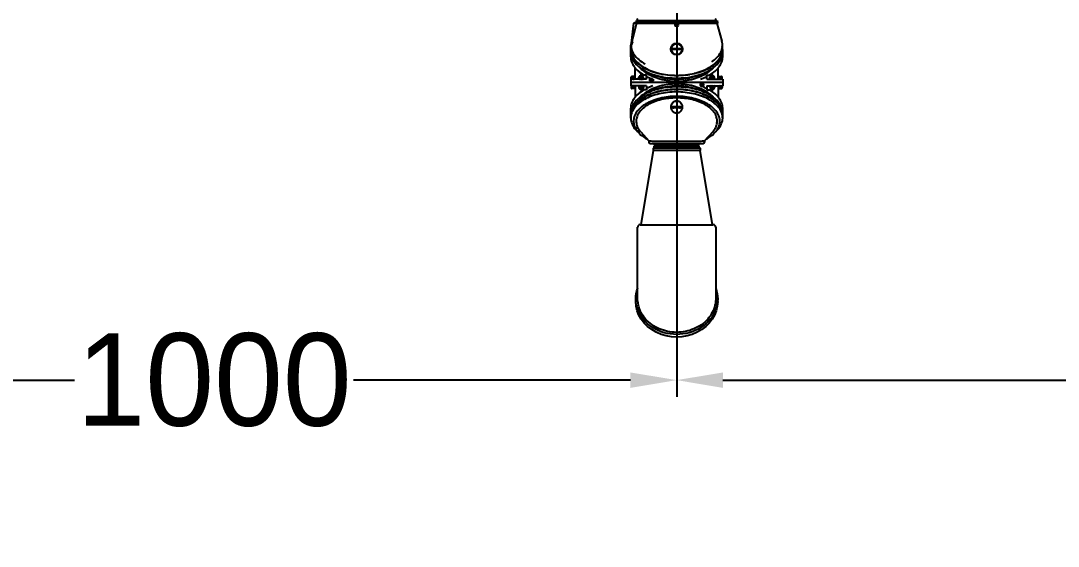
# Model space of a CAD drawing. Header units: metres. Extents: x 31500 to 1073645, y -1029792 to 61053.
# Drawn here: x 132150 to 133271, y -544647 to -544079 of the extents above; entities that cross this region are included whole.
import ezdxf

# ---------------------------------------------------------------- set-up
doc = ezdxf.new("R2010")
doc.units = ezdxf.units.M
doc.header["$PDMODE"] = 65
doc.layers.add('Chlazení - kondenz', color=4, linetype='Continuous', lineweight=25)
doc.layers.add('TG-KOTY', color=2, linetype='Continuous', lineweight=18)
doc.layers.add('T - ROBOT', color=6, linetype='Continuous')
doc.dimstyles.new('100', dxfattribs={"dimscale": 100, "dimtxt": 1, "dimasz": 0.5, "dimexe": 0.18, "dimexo": 0.0625, "dimgap": 0.09, "dimtad": 0, "dimtih": 1, "dimtoh": 1, "dimdec": 0, "dimzin": 0, "dimdsep": 46, "dimtxsty": 'Standard', "dimcen": 0.09, "dimadec": 0, "dimazin": 0, "dimtfac": 1, "dimtdec": 4, "dimtofl": 0, "dimtmove": 0, "dimatfit": 3, "dimfxl": 1, "dimtolj": 1, "dimtzin": 0, "dimarcsym": 0})

# ---------------------------------------------------------------- blocks, each defined once
blk = doc.blocks.new('4A$4145464748494A4B4C4D4E4F505152535455565758595A5B5C5D5E5F606162636465666768696A6B6C6D6E6F707172737475767778797A7B7C7D7E7F808182838485868788898A8B8C8D8E8F909192939495969798999A9B9C9D9E9FA0A1A2A3A4A5A6A7A8A9AAABACADAEAFB0B1B2B3B4B6B7B8B9BABBBCBDBEBFC0C1C2C3C4C5C6C7C8C9CACBCCCDCECFD0D1D2D3D4D5D6D7D8D9DADBDCDDDEDFE0E1E2E3E4E5E6E7E8E9EAEBECEDEEEFF0F1F2F3F4F5F6F7F8F9FAFBFCFDFEFF10010110210310410510610710810910A10B10C10D10E10F11011111211311411511611711811911A11B11C11D11E11F12012112212312412512612712812912A12B12C12D12E12F13013113213313413513613713813913A13B13C13D13E13F14014114214314414514614714814914A14B14C14D14E14F15015115215315415515615715815915A15B15C15D15E15F16016116216316416516616716816916A16B16C16D16E16F17017117217317417517617717817917A17B17C17D17E17F18018118218318418518618718818918A18B18C18D18E18F19019119219319419519619719819919A19B19C19D19E19F1A01A11A21A31A41A51A61A71A81A91AA1AB1AC1AD1AE1AF1B01B11B21B31B41B51B61B71B81B91BA1BB1BC1BD1BE1BF1C01C11C21C31C41C51C61C71C81C91CA1CB1CC1CD1CE1CF1D01D11D21D31D41D51D61D71D81D91DA1DB1DC1DD1DE1DF1E01E11E21E31E41E51E61E71E81E91EA1EB1EC1ED1EE1EF1F01F11F21F31F41F51F61F71F81F91FA1FB1FC1FD1FE1FF20020120220320420520620720820920A20B20C20D20E20F21021121221321421521621721821921A21B21C21D21E21F22022122222322422522622722822922A22B22C22D22E22F23023123223323423523623723823923A23B23C23D23E23F24024124224324424524624724824924A24B24C24D24E24F25025125225325425525625725825925A25B25C25D25E25F26026126226326426526626726826926A26B26C26D26E26F27027127227327427527627727827927A27B27C27D27E27F28028128228328428528628728828928A28B28C28D28E28F29029129229329429529629729829929A29B29C29D29E29F2A02A12A22A32A42A52A62A72A82A92AA2AB2AC2AD2AE2AF2B02B12B22B32B42B52B62B72B82B92BA2BB2BC2BD2BE2BF2C02C12C22C32C42C52C62C72C82C92CA2CB2CC2CD2CE2CF2D02D12D22D32D42D52D62D72D82D92DA2DB2DC2DD2DE2DF2E02E12E22E32E42E52E62E72E82E92EA2EB2EC2ED2EE2EF2F02F12F22F32F42F52F62F72F82F92FA2FB2FC2FD2FE2FF30030130230330430530630730830930A30B30C30D30E30F31031131231331431531631731831931A31B31C31D31E31F32032132232332432532632732832932A32B32C32D32E32F33033133233333433533633733833933A33B33C33D33E33F34034134234334434534634734834934A34B34C34D34E34F35035135235335435535635735835935A35B35C35D35E35F36036136236336436536636736836936A36B36C36D36E36F37037137237337437537637737837937A37B37C37D37E37F38038138238338438538638738838938A38B38C38D38E38F39039139239339439539639739839939A39B39C39D39E39F3A03A13A23A33A43A53A63A73A83A93AA3AB3AC3AD3AE3AF3B03B13B23B33B43B53B63B73B83B93BA3BB3BC3BD3BE3BF3C03C13C23C33C43C53C63C73C83C93CA3CB3CC3CD3CE3CF3D03D13D23D33D43D53D63D73D83D93DA3DB3DC3DD3DE3DF3E03E13E23E33E43E53E63E73E83E93EA3EB3EC3ED3EE3EF3F03F13F23F33F43F53F63F73F83F93FA3FB3FC3FD3FE3FF40040140240340440540640740840940A40B40C40D40E40F41041141241341441541641741841941A41B41C41D41E41F42042142242342442542642742842942A42B42C42D42E42F43043143243343443543643743843943A43B43C43D43E43F44044144244344444544644744844944A44B44C44D44E44F45045145245345445545645745845945A45B45C45D45E45F46046146246346446546646746846946A46B46C46D46E46F47047147247347447547647747847947A47B47C47D47E47F48048148248348448548648748848948A48B48C48D48E48F49049149249349449549649749849949A49B49C49D49E49F4A04A14A24A34A44A54A64A74A84A94AA4AB4AC4AD4AE4AF4B04B14B24B34B44B54B64B74B84B94BA4BB4BC4BD4BE4BF4C04C14C24C34C44C54C64C74C84C94CA4CB4CC4CD4CE4CF4D04D14D24D34D44D54D64D74D84D94DA4DB4DC4DD4DE4DF4E04E14E24E34E44E54E64E74E84E94EA4EB4EC4ED4EE4EF4F04F14F24F34F44F54F64F74F84F94FA4FB4FC4FD4FE4FF50050150250350450550650750850950A50B50C50D50E50F51051151251351451551651751851951A51B51C51D51E51F52052152252352452552652752852952A52B52C52D52E52F53053153253353453553653753853953A53B53C53D53E53F54054154254354454554654754854954A54B54C54D54E54F55055155255355455555655755855955A55B55C55D55E55F56056156256356456556656756856956A56B56C56D56E56F57057157257357457557657757857957A57B57C57D57E57F58058158258358458558658758858958A58B58C58D58E58F59059159259359459559659759859959A59B59C59D59E59F5A05A15A25A35A45A55A65A75A85A95AA5AB5AC5AD5AE5AF5B05B15B25B35B45B55B65B75B85B95BA5BB5BC5BD5BE5BF5C05C15C25C35C45C55C65C75C85C95CA5CB5CC5CD5CE5CF5D05D15D25D35D45D55D65D75D85D95DA5DB5DC5DD5DE5DF5E05E15E25E35E45E55E65E75E85E95EA5EB5EC5ED5EE5EF5F05F15F25F35F45F55F65F75F85F95FA5FB5FC5FD5FE5FF60060160260360460560660760860960A60B60C60D60E60F61061161261361461561661761861961A61B61C61D61E61F62062162262362462562662762862962A62B62C62D62E62F63063163263363463563663763863963A63B63C63D63E63F64064164264364464564664764864964A64B64C64D64E64F65065165265365465565665765865965A65B65C65D65E65F66066166266366466566666766866966A66B66C66D66E66F67067167267367467567667767867967A67B67C67D67E67F68068168268368468568668768868968A68B68C68D68E68F69069169269369469569669869969A69B69C69D69E69F6A06A16A26A36A46A56A66A76A86A96AA6AB6AC6AD6AE6AF6B06B16B26B36B46B56B66B76B86B96BA6BB6BC6BD6BE6BF6C06C16C26C36C46C56C66C76C86C96CA6CB6CC6CD6CE6CF6D06D16D26D36D46D56D66D76D86D96DA6DB6DC6DD6DE6DF6E06E16E26E36E46E56E66E76E86E96EA6EB6EC6ED6EE6EF6F06F16F26F36F46F56F66F76F86F96FA6FB6FC6FD6FE6FF70070170270370470570670770870970A70B70C70D70E70F71071171271371471571671771871971A71B71C71D71E71F72072172272372472572672772872972A72B72C72D72E72F73073173273373473573673773873973A73B73C73D73E73F74074174274374474574674774874974A74B74C74D74E74F75075175275375475575675775875975A75B75C75D75E75F76076176276376476576676776876976A76B76C76D76E76F77077177277377477577677777877977A77B77C77D77E77F78078178278378478578678778878978A78B78C78D78E78F79079179279379479579679779879979A79B79C79D79E79F7A07A17A27A37A47A57A67A77A87A97AA7AB7AC7AD7AE7AF7B07B17B27B37B47B57B67B77B87B97BA7BB7BC7BD7BE7BF7C07C17C27C37C47C57C67C77C87C97CA7CB7CC7CD7CE7CF7D07D17D27D37D47D57D67D77D87D97DA7DB7DC7DD7DE7DF7E07E17E27E37E47E57E67E77E87E97EA7EB7EC7ED7EE7EF7F07F17F27F37F47F57F67F77F87F97FA7FB7FC7FD7FE7FF80080180280380480580680780880980A80B80C80D80E80F81081181281381481581681781881981A81B81C81D81E81F82082182282382482582682782882982A82B82C82D82E82F83083183283383483583683783883983A83B83C83D83E83F84084184284384484584684784884984A84B84C84D84E84F85085185285385485585685785885985A85B85C85D85E85F86086186286386486586686786886986A86B86C86D86E86F87087187287387487587687787887987A87B87C87D87E87F88088188288388488588688788888988A88B88C88D88E88F89089189289389489589689789889989A89B89C89D89E89F8A08A18A28A38A48A58A68A78A88A98AA8AB8AC8AD8AE8AF8B08B18B28B38B48B58B68B78B88B98BA8BB8BC8BD8BE8BF8C08C18C28C38C48C58C68C78C88C98CA8CB8CC8CD8CE8CF8D08D18D28D38D48D58D68D78D88D98DA8DB8DC8DD8DE8DF8E08E18E28E38E48E58E68E78E88E98EA8EB8EC8ED8EE8EF8F08F18F28F38F48F58F68F78F88F98FA8FB8FC8FD8FE8FF90090190290390490590690790890990A90B90C90D90E90F91091191291391491591691791891991A91B91C91D91E91F92092192292392492592692792892992A92B92C92D92E92F93093193293393493593693793893993A93B93C93D93E93F94094194294394494594694794894994A94B94C94D94E94F95095195295395495595695795895995A95B95C95D95E95F96096196296396496596696796896996A96B96C96D96E96F97097197297397497597697797897997A97B97C97D97E97F98098198298398498598698798898998A98B98C98D98E98F99099199299399499599699799899999A99B99C99D99E99F9A09A19A29A39A49A59A69A79A89A99AA9AB9AC9AD9AE9AF9B09B19B29B39B49B59B69B79B89B99BA9BB9BC9BD9BE9BF9C09C19C29C39C49C59C69C79C89C99CA9CB9CC9CD9CE9CF9D09D19D29D39D49D59D69D79D89D99DA9DB9DC9DD9DE9DF9E09E19E29E39E49E59E69E79E89E99EA9EB9EC9ED9EE9EF9F09F19F29F39F49F59F69F79F89F99FA9FB9FC9FD9FE9FFA00A01A02A03A04A05A06A07A08A09A0AA0BA0CA0DA0EA0FA10A11A12A13A14A15A16A17A18A19A1AA1BA1CA1DA1EA1FA20A21A22A23A24A25A26A27A28A29A2AA2BA2CA2DA2EA2FA30A31A32A33A34A35A36A37A38A39A3AA3BA3CA3DA3EA3FA40A41A42A43A44A45A46A47A48A49A4AA4BA4CA4DA4EA4FA50A51A52A53A54A55A56A57A58A59A5AA5BA5CA5DA5EA5FA60A61A62A63A64A65A66A67A68A69A6AA6BA6CA6DA6EA6FA70A71A72A73A74A75A76A77A78A79A7AA7BA7CA7DA7EA80A81A82A83A84A85A86A87A88A89')
at = {"layer": 'T - ROBOT', "color": 255}
for p, q in [((-44.3, 2800.7), (-44.3, 2797.8)), ((-42.2, 2720.3), (-42.2, 2797.8)), ((42.2, 2797.8), (42.2, 2720.3)), ((44.3, 2800.7), (44.3, 2797.8)), ((39.5, 2717.7), (-39.5, 2717.7)), ((-38.7, 2717.7), (-25.4, 2637.6)), ((38.7, 2717.7), (-38.7, 2717.7)), ((25.4, 2637.6), (38.7, 2717.7)), ((38.7, 2717.7), (38.7, 2717.7)), ((-25.4, 2637.6), (25.4, 2637.6))]:
    blk.add_line(p, q, dxfattribs=at)
at = {"layer": 'T - ROBOT', "color": 255, "linetype": 'Continuous'}
for p, q in [((-25.4, 2637.6), (25.4, 2637.6)), ((-25.4, 2637.6), (25.4, 2637.6)), ((-25.4, 2635.1), (-25.4, 2637.6)), ((-25.4, 2635.1), (-25.4, 2637.6)), ((-25.4, 2635.1), (25.4, 2635.1)), ((-25.4, 2635.1), (25.4, 2635.1)), ((-24.3, 2634.1), (-25.4, 2635.1)), ((24.3, 2634.1), (25.4, 2635.1)), ((25.4, 2635.1), (25.4, 2637.6)), ((25.4, 2635.1), (25.4, 2637.6)), ((-38.9, 2617.4), (-30.2, 2627.2)), ((-30.2, 2627.2), (-30.2, 2628.7)), ((-28.6, 2630.3), (28.6, 2630.3)), ((-22.2, 2632), (-24.7, 2630.3)), ((-0.6, 2634.1), (-24.3, 2634.1)), ((-24.3, 2634.1), (-24.3, 2632.6)), ((-21.1, 2634.1), (-24.3, 2634.1)), ((-24.3, 2632.6), (-0.8, 2632.6)), ((-24.3, 2632.6), (-22.2, 2632)), ((-22.2, 2632), (-0.8, 2632)), ((-1.1, 2631.4), (-1.1, 2630.3)), ((0, 2631.4), (-1.1, 2631.4)), ((0, 2630.3), (-1.1, 2630.3)), ((-0.3, 2634.6), (-0.8, 2633.7)), ((-0.8, 2633.7), (0.8, 2633.7)), ((-0.8, 2633.7), (-0.8, 2631.7)), ((-0.8, 2631.7), (0, 2631.7)), ((0, 2634.6), (-0.3, 2634.6)), ((0, 2634.6), (0.3, 2634.6)), ((0.8, 2631.7), (0, 2631.7)), ((0, 2631.4), (1.1, 2631.4)), ((0, 2630.3), (1.1, 2630.3)), ((0.3, 2634.6), (0.8, 2633.7)), ((24.3, 2634.1), (0.6, 2634.1)), ((0.8, 2633.7), (0.8, 2631.7)), ((0.8, 2632.6), (24.3, 2632.6)), ((0.8, 2632), (22.2, 2632)), ((1.1, 2631.4), (1.1, 2630.3)), ((21.1, 2634.1), (24.3, 2634.1)), ((24.3, 2632.6), (22.2, 2632)), ((22.2, 2632), (24.7, 2630.3)), ((24.3, 2634.1), (24.3, 2632.6)), ((30.2, 2627.2), (30.2, 2628.7)), ((38.9, 2617.4), (30.2, 2627.2)), ((39.5, 2616.7), (42.6, 2616.7)), ((41.7, 2613.5), (44.7, 2613.5)), ((-49.7, 2602.8), (-49.7, 2591.8)), ((49.7, 2602.8), (49.7, 2591.8)), ((-6.4, 2590.6), (6.4, 2590.6)), ((-4.6, 2590), (-4.6, 2591.3)), ((-4.6, 2591.3), (4.6, 2591.3)), ((4.6, 2590), (4.6, 2591.3)), ((-44.7, 2567.9), (-44.7, 2579.7)), ((44.7, 2567.9), (44.7, 2579.7)), ((-49.2, 2568.1), (-49.2, 2569.7)), ((-48.9, 2570), (-46.7, 2570)), ((-48.8, 2570), (-48.8, 2570.3)), ((-44.9, 2570.5), (-48.5, 2570.5)), ((-48, 2568.1), (-48, 2569.8)), ((-46.7, 2567.9), (-46.7, 2571.5)), ((-44.7, 2570), (-46.7, 2570)), ((-45.5, 2568.1), (-45.5, 2569.8)), ((-40.9, 2568.1), (-40.9, 2569.7)), ((-40.6, 2570), (-38.4, 2570)), ((-40.5, 2570), (-40.5, 2570.3)), ((-36.7, 2570.5), (-40.2, 2570.5)), ((-39.7, 2568.1), (-39.7, 2569.8)), ((-39.6, 2570.5), (-39.6, 2572.1)), ((-32.6, 2572.1), (-39.6, 2572.1)), ((-38.4, 2567.9), (-38.4, 2571.5)), ((-36.2, 2570), (-38.4, 2570)), ((-37.2, 2568.1), (-37.2, 2569.8)), ((-36.4, 2570), (-36.4, 2570.3)), ((-36, 2568.1), (-36, 2569.7)), ((-32.6, 2567.9), (-32.6, 2572.1)), ((-27.2, 2564.6), (-27.2, 2569)), ((32.6, 2572.1), (39.6, 2572.1)), ((32.6, 2567.9), (32.6, 2572.1)), ((36, 2568.1), (36, 2569.7)), ((36.2, 2570), (38.4, 2570)), ((36.4, 2570), (36.4, 2570.3)), ((36.7, 2570.5), (40.2, 2570.5)), ((37.2, 2568.1), (37.2, 2569.8)), ((38.4, 2567.9), (38.4, 2571.5)), ((40.6, 2570), (38.4, 2570)), ((39.6, 2570.5), (39.6, 2572.1)), ((39.7, 2568.1), (39.7, 2569.8)), ((40.5, 2570), (40.5, 2570.3)), ((40.9, 2568.1), (40.9, 2569.7)), ((44.7, 2570), (46.7, 2570)), ((44.9, 2570.5), (48.5, 2570.5)), ((45.5, 2568.1), (45.5, 2569.8)), ((46.7, 2567.9), (46.7, 2571.5)), ((48.9, 2570), (46.7, 2570)), ((48, 2568.1), (48, 2569.8)), ((48.8, 2570), (48.8, 2570.3)), ((49.2, 2568.1), (49.2, 2569.7)), ((-49.7, 2560.4), (-49.7, 2567.9)), ((-32.6, 2567.9), (-49.7, 2567.9)), ((-49.7, 2564.1), (49.7, 2564.1)), ((-32.6, 2560.4), (-49.7, 2560.4)), ((-49.2, 2560.1), (-49.2, 2558.5)), ((-44.5, 2567.9), (-48.9, 2567.9)), ((-44.5, 2560.4), (-48.9, 2560.4)), ((-48.9, 2558.3), (-46.7, 2558.3)), ((-48.8, 2558.3), (-48.8, 2558)), ((-44.9, 2557.7), (-48.5, 2557.7)), ((-48, 2560.2), (-48, 2558.5)), ((-46.7, 2560.4), (-46.7, 2556.8)), ((-44.7, 2558.3), (-46.7, 2558.3)), ((-45.5, 2560.2), (-45.5, 2558.5)), ((-44.7, 2560.4), (-44.7, 2548.6)), ((-40.9, 2560.1), (-40.9, 2558.5)), ((-36.2, 2567.9), (-40.6, 2567.9)), ((-36.2, 2560.4), (-40.6, 2560.4)), ((-40.6, 2558.3), (-38.4, 2558.3)), ((-40.5, 2558.3), (-40.5, 2558)), ((-36.7, 2557.7), (-40.2, 2557.7)), ((-39.7, 2560.2), (-39.7, 2558.5)), ((-39.6, 2557.7), (-39.6, 2556.1)), ((-38.4, 2560.4), (-38.4, 2556.8)), ((-36.2, 2558.3), (-38.4, 2558.3)), ((-37.2, 2560.2), (-37.2, 2558.5)), ((-36.4, 2558.3), (-36.4, 2558)), ((-36, 2560.1), (-36, 2558.5)), ((-32.6, 2560.4), (-32.6, 2556.1)), ((-30, 2566.8), (-24.5, 2566.8)), ((24.5, 2561.5), (30, 2561.5)), ((27.2, 2559.3), (27.2, 2563.7)), ((32.6, 2567.9), (49.7, 2567.9)), ((32.6, 2560.4), (49.7, 2560.4)), ((32.6, 2560.4), (32.6, 2556.1)), ((36, 2560.1), (36, 2558.5)), ((36.2, 2567.9), (40.6, 2567.9)), ((36.2, 2560.4), (40.6, 2560.4)), ((36.2, 2558.3), (38.4, 2558.3)), ((36.4, 2558.3), (36.4, 2558)), ((36.7, 2557.7), (40.2, 2557.7)), ((37.2, 2560.2), (37.2, 2558.5)), ((38.4, 2560.4), (38.4, 2556.8)), ((40.6, 2558.3), (38.4, 2558.3)), ((39.6, 2557.7), (39.6, 2556.1)), ((39.7, 2560.2), (39.7, 2558.5)), ((40.5, 2558.3), (40.5, 2558)), ((40.9, 2560.1), (40.9, 2558.5)), ((44.5, 2567.9), (48.9, 2567.9)), ((44.5, 2560.4), (48.9, 2560.4)), ((44.7, 2560.4), (44.7, 2548.6)), ((44.7, 2558.3), (46.7, 2558.3)), ((44.9, 2557.7), (48.5, 2557.7)), ((45.5, 2560.2), (45.5, 2558.5)), ((46.7, 2560.4), (46.7, 2556.8)), ((48.9, 2558.3), (46.7, 2558.3)), ((48, 2560.2), (48, 2558.5)), ((48.8, 2558.3), (48.8, 2558)), ((49.2, 2560.1), (49.2, 2558.5)), ((49.7, 2560.4), (49.7, 2567.9)), ((-32.6, 2556.1), (-39.6, 2556.1)), ((32.6, 2556.1), (39.6, 2556.1)), ((-49.7, 2536.4), (-49.7, 2528.5)), ((49.7, 2536.4), (49.7, 2528.5)), ((-49.4, 2528), (-49.4, 2523.7)), ((-4.8, 2527.5), (-4.8, 2528.6)), ((-4.8, 2528.6), (4.8, 2528.6)), ((4.8, 2527.5), (-4.8, 2527.5)), ((4.8, 2528.6), (4.8, 2527.5)), ((47.6, 2520.1), (49.3, 2523.7)), ((49.4, 2528), (49.4, 2523.7)), ((-43.5, 2500.1), (-48.8, 2519.3)), ((43.3, 2500.1), (47.9, 2516.9)), ((46.8, 2500.1), (49.3, 2521.8)), ((47.6, 2520), (49.1, 2520)), ((47.6, 2519.8), (47.9, 2517.2)), ((47.9, 2517.1), (48.8, 2517.1)), ((44.3, 2500.1), (-44.3, 2500.1)), ((-44.3, 2500.1), (-44.3, 2498.2)), ((44.3, 2498.2), (-44.3, 2498.2)), ((-44.3, 2498.2), (-41.9, 2497.5)), ((-43.5, 2500.1), (46.8, 2500.1)), ((-41.9, 2497.5), (-42.6, 2495)), ((-41.9, 2497.5), (41.9, 2497.5)), ((41.9, 2497.5), (44.3, 2498.2)), ((41.9, 2497.5), (42.6, 2495)), ((44.3, 2500.1), (44.3, 2498.2))]:
    blk.add_line(p, q, dxfattribs=at)
for centre, radius in [((-27.2, 2566.8), 1.6), ((-27.2, 2566.8), 1.07), ((27.2, 2561.5), 1.6), ((27.2, 2561.5), 1.07), ((0, 2528), 6.41), ((0, 2528), 5.87), ((0, 2502.2), 1.6)]:
    blk.add_circle(centre, radius, dxfattribs=at)
at = {"layer": 'T - ROBOT', "color": 255}
for centre, start, end in [((-39.5, 2720.3), 180, 270), ((39.5, 2720.3), 270, 0)]:
    blk.add_arc(centre, 2.67, start, end, dxfattribs=at)
at = {"layer": 'T - ROBOT', "color": 255, "linetype": 'Continuous'}
for centre, radius, start, end in [((-13.1, 2590.2), 39.8, 117.6868, 128.2403), ((-28.6, 2628.7), 1.6, 90, 180), ((-29.8, 2626.9), 0.426, 53.5446, 140.1435), ((-26.6, 2571.6), 55.7, 91.3485, 93.1148), ((-20.8, 2370.2), 257.2, 90.9564, 91.5775), ((-14, 1988.1), 639.4, 90.6571, 90.9934), ((-7.7, 1461.8), 1165.7, 90.4435, 90.6682), ((-3.2, 889.9), 1737.6, 90.276, 90.448), ((-0.7, 403.7), 2223.9, 90.1325, 90.2784), ((0, 124.3), 2503.2, 89.9993, 90.1341), ((-1.2, 2631.8), 0.36, 273.4524, 349.3843), ((0, 124.3), 2503.2, 89.8659, 90.0007), ((1.2, 2631.8), 0.36, 190.6157, 266.5476), ((0.7, 403.7), 2223.9, 89.7216, 89.8675), ((3.2, 889.9), 1737.6, 89.552, 89.724), ((7.7, 1461.8), 1165.7, 89.3318, 89.5565), ((14, 1988.1), 639.4, 89.0066, 89.3429), ((20.8, 2370.2), 257.2, 88.4225, 89.0436), ((26.6, 2571.6), 55.7, 86.8852, 88.6515), ((28.6, 2628.7), 1.6, 0, 90), ((29.8, 2626.9), 0.426, 39.8565, 126.4554), ((13.1, 2590.2), 39.8, 51.7597, 62.3132), ((-24.8, 2597.7), 26.1, 132.8267, 146.8402), ((-26.5, 2604.2), 20.4, 141.3221, 157.8073), ((-27.8, 2605.6), 16, 152.9796, 171.1371), ((-20.2, 2599.2), 28.4, 128.1373, 141.3544), ((-23.5, 2603.4), 20.9, 137.6446, 152.8757), ((20.2, 2599.2), 28.4, 38.6456, 51.8627), ((23.5, 2603.4), 20.9, 27.1243, 42.3554), ((27.8, 2605.6), 16, 8.8629, 27.0204), ((24.4, 2597.4), 26.7, 34.1062, 47.9269), ((26.5, 2604.2), 20.4, 22.1927, 38.6779), ((-33.5, 2602.4), 16.2, 164.3104, 183.5662), ((-30.6, 2601.5), 19.2, 146.8659, 164.0537), ((-30.4, 2605.8), 16.2, 157.9915, 177.203), ((-30.9, 2605.9), 15.7, 177.5778, 197.1692), ((-29.2, 2605.9), 14.5, 171.4578, 190.8018), ((-27.4, 2606.3), 16.4, 191.1042, 208.9772), ((27.4, 2606.3), 16.4, 331.0228, 348.8958), ((29.2, 2605.9), 14.5, 349.1982, 8.5422), ((30.4, 2605.8), 16.2, 2.797, 22.0085), ((30.9, 2605.9), 15.7, 342.8308, 2.4222), ((30.3, 2601.4), 19.5, 17.0853, 34.0916), ((32.9, 2602.5), 16.7, 338.4536, 357.2891), ((33.4, 2602.4), 16.3, 357.6473, 16.8426), ((-33.2, 2599.9), 16.5, 180.3426, 199.7167), ((-33.2, 2599.6), 16.5, 179.9609, 199.3848), ((-33.2, 2597), 16.5, 180.191, 199.585), ((-33.2, 2591.9), 16.5, 180.1856, 199.3974), ((-32.8, 2602.6), 16.9, 183.9209, 202.646), ((-29.5, 2601.2), 20.4, 199.9342, 216.7548), ((-29.6, 2601), 20.3, 199.6078, 216.5036), ((-29.5, 2598.4), 20.4, 199.8047, 216.6551), ((-28.7, 2604.3), 21.4, 202.8115, 218.8326), ((-27.8, 2607), 19, 197.4202, 214.7319), ((-22.1, 2609.6), 29.7, 218.7986, 231.6537), ((-22, 2611), 26, 214.7416, 228.7675), ((-22.9, 2608.9), 21.6, 209.0552, 223.9155), ((-14.9, 2618.9), 36.7, 228.6714, 239.8312), ((-16.6, 2614.9), 30.3, 223.8464, 235.7313), ((-0.3, 2590.6), 6.15, 168.5191, 179.9977), ((-0.3, 2590.6), 6.15, 180.0023, 191.4809), ((-0.3, 2590.5), 6.15, 178.2534, 189.9497), ((-0.2, 2590.6), 6.18, 157.0721, 168.5149), ((-0.2, 2590.6), 6.24, 145.6917, 157.069), ((-0.1, 2590.6), 6.31, 134.3972, 145.6901), ((-4.5, 2591.2), 0.0679, 61.8225, 145.0708), ((-0.1, 2590.5), 6.38, 123.1946, 134.3974), ((-4, 2587), 4.27, 92.69, 96.1879), ((-3.1, 2571.8), 19.6, 91.9049, 93.1403), ((-2.1, 2542.8), 48.6, 91.3089, 91.9783), ((0, 2590.5), 6.45, 112.0755, 123.1964), ((-1.2, 2502.8), 88.5, 90.8834, 91.3309), ((0, 2590.4), 6.51, 101.0197, 112.0787), ((-0.5, 2459.4), 131.9, 90.5498, 90.8924), ((-0.1, 2422.5), 168.8, 90.264, 90.5545), ((0, 2590.4), 6.54, 89.9979, 101.0236), ((0, 2401.3), 190, 89.9987, 90.2671), ((0, 2590.4), 6.54, 78.9764, 90.0021), ((0, 2401.3), 190, 89.7329, 90.0013), ((0.1, 2422.5), 168.8, 89.4455, 89.736), ((0, 2590.4), 6.51, 67.9213, 78.9803), ((0.5, 2459.4), 131.9, 89.1076, 89.4502), ((0, 2590.5), 6.45, 56.8036, 67.9245), ((1.2, 2502.8), 88.5, 88.6691, 89.1166), ((2.1, 2542.8), 48.6, 88.0217, 88.6911), ((0.1, 2590.5), 6.38, 45.6026, 56.8054), ((3.1, 2571.8), 19.6, 86.8597, 88.0951), ((4, 2587), 4.27, 83.8121, 87.31), ((0.1, 2590.6), 6.31, 34.3099, 45.6028), ((4.5, 2591.2), 0.0679, 34.9292, 118.1775), ((0.2, 2590.6), 6.24, 22.931, 34.3083), ((0.2, 2590.6), 6.18, 11.4851, 22.9279), ((0.3, 2590.6), 6.15, 0.0023, 11.4809), ((0.3, 2590.6), 6.15, 348.5191, 359.9977), ((0.3, 2590.5), 6.15, 350.0039, 1.7002), ((14.9, 2618.9), 36.7, 300.1688, 311.3286), ((16.6, 2614.9), 30.3, 304.2687, 316.1536), ((22.9, 2608.9), 21.6, 316.0845, 330.9448), ((22, 2611), 26, 311.2325, 325.2584), ((22.6, 2609.1), 29.1, 309.0453, 322.0825), ((27.8, 2607), 19, 325.2681, 342.5798), ((29, 2604.1), 21, 322.0567, 338.273), ((29.5, 2601.2), 20.4, 323.3596, 340.2044), ((29.5, 2601), 20.4, 323.3227, 340.1816), ((29.5, 2598.4), 20.4, 323.3449, 340.1953), ((33.2, 2599.8), 16.5, 340.4239, 359.8093), ((33.2, 2599.6), 16.5, 340.4016, 359.8086), ((33.2, 2597), 16.5, 340.415, 359.809), ((33.2, 2591.9), 16.5, 340.6026, 359.8144), ((-29.6, 2593.2), 20.3, 199.6133, 216.3453), ((-23.3, 2597.8), 28.1, 216.3352, 229.8153), ((-23.1, 2606), 28.4, 216.7403, 230.2506), ((-23.2, 2605.7), 28.2, 216.4918, 230.0686), ((-23.1, 2603.1), 28.3, 216.6417, 230.1784), ((-15.6, 2615), 40.1, 230.1496, 240.8816), ((-15.7, 2614.6), 39.9, 229.9676, 240.7475), ((-15.6, 2612.1), 40, 230.0774, 240.8284), ((-14.7, 2618.8), 41.6, 231.5558, 241.8302), ((-10.1, 2610), 42.1, 225.3622, 236.0955), ((-8.7, 2626.9), 54, 240.649, 249.4525), ((-8.6, 2627.3), 54.2, 240.7838, 249.5553), ((-8, 2631.1), 55.6, 241.7398, 250.2034), ((-10.2, 2624.2), 41.6, 235.6335, 245.2503), ((-8.3, 2630.2), 49.7, 239.7309, 248.8376), ((-4.9, 2635.4), 54, 245.1682, 253.2449), ((-3.4, 2642.6), 63, 248.7592, 256.5301), ((-1.6, 2646.2), 65.3, 253.1827, 260.2944), ((-0.8, 2653.2), 74, 256.471, 263.4529), ((-0.2, 2654), 73.2, 260.2459, 266.8321), ((0, 2659.3), 80.2, 263.4051, 270.0221), ((-0.2, 2590.6), 6.18, 191.4851, 202.9279), ((-0.2, 2590.5), 6.18, 189.9543, 201.6183), ((-0.2, 2590.5), 6.23, 201.6217, 213.2208), ((-0.2, 2590.7), 6.24, 202.931, 214.3083), ((-0.1, 2590.5), 6.3, 213.2226, 224.7354), ((-0.1, 2590.7), 6.31, 214.3099, 225.6028), ((-4.5, 2590), 0.0679, 61.8225, 145.0708), ((-0.1, 2590.6), 6.38, 224.7353, 236.1546), ((-4, 2585.8), 4.27, 92.69, 96.1879), ((-0.1, 2590.8), 6.38, 225.6026, 236.8054), ((0, 2656.9), 76.1, 266.7901, 273.2099), ((-3.1, 2570.5), 19.6, 91.9049, 93.1403), ((-2.1, 2541.5), 48.6, 91.3089, 91.9783), ((0, 2590.8), 6.45, 236.8036, 247.9245), ((0, 2590.6), 6.45, 236.1528, 247.4862), ((-1.2, 2501.6), 88.5, 90.8834, 91.3309), ((-0.5, 2458.2), 131.9, 90.5498, 90.8924), ((0, 2590.9), 6.51, 247.9213, 258.9803), ((0, 2590.7), 6.51, 247.483, 258.7512), ((-0.1, 2421.3), 168.8, 90.264, 90.5545), ((0, 2590.9), 6.54, 258.9764, 270.0021), ((0, 2590.7), 6.54, 258.747, 269.98), ((0, 2400.1), 190, 89.9987, 90.2671), ((0, 2400.1), 190, 89.7329, 90.0013), ((0, 2590.9), 6.54, 269.9979, 281.0236), ((0, 2590.7), 6.54, 269.9755, 281.2085), ((0, 2659.3), 80.2, 269.9779, 276.5949), ((0.1, 2421.3), 168.8, 89.4455, 89.736), ((0, 2590.9), 6.51, 281.0197, 292.0787), ((0, 2590.7), 6.51, 281.2043, 292.4723), ((0.5, 2458.2), 131.9, 89.1076, 89.4502), ((1.2, 2501.6), 88.5, 88.6691, 89.1166), ((0, 2590.8), 6.45, 292.0755, 303.1964), ((0, 2590.6), 6.45, 292.469, 303.8022), ((2.1, 2541.5), 48.6, 88.0217, 88.6911), ((0.1, 2590.8), 6.38, 303.1946, 314.3974), ((0.1, 2590.6), 6.38, 303.8003, 315.2192), ((3.1, 2570.5), 19.6, 86.8597, 88.0951), ((4, 2585.8), 4.27, 83.8121, 87.31), ((0.2, 2654), 73.2, 273.1679, 279.7541), ((4.5, 2590), 0.0679, 34.9292, 118.1775), ((0.1, 2590.7), 6.31, 314.3972, 325.6901), ((0.1, 2590.5), 6.3, 315.2192, 326.7316), ((0.2, 2590.7), 6.24, 325.6917, 337.069), ((0.2, 2590.5), 6.23, 326.7334, 338.3322), ((0.2, 2590.6), 6.18, 337.0721, 348.5149), ((0.2, 2590.5), 6.18, 338.3356, 349.9994), ((0.8, 2653.2), 74, 276.5471, 283.529), ((1.6, 2646.2), 65.3, 279.7056, 286.8173), ((3.4, 2642.6), 63, 283.4699, 291.2408), ((4.9, 2635.4), 54, 286.7551, 294.8318), ((8.3, 2630.2), 49.7, 291.1624, 300.2691), ((8.4, 2630.3), 54.7, 290.2701, 298.8243), ((10.2, 2624.2), 41.6, 294.7497, 304.3665), ((8.6, 2627.2), 54.1, 290.5044, 299.2877), ((8.6, 2627), 54.2, 290.4569, 299.2423), ((10.1, 2610), 42.1, 303.9072, 314.6408), ((15.2, 2618.2), 40.8, 298.7328, 309.1423), ((15.6, 2614.9), 40, 299.1898, 309.9396), ((15.6, 2614.7), 40.1, 299.144, 309.8969), ((15.6, 2612.1), 40, 299.1716, 309.9226), ((23.2, 2606), 28.3, 309.8387, 323.3728), ((23.1, 2605.8), 28.3, 309.7956, 323.3363), ((23.1, 2603.1), 28.3, 309.8216, 323.3583), ((23.3, 2597.8), 28.1, 310.1847, 323.6648), ((29.6, 2593.2), 20.3, 323.6547, 340.3867), ((-48.9, 2569.7), 0.267, 90, 180), ((-48.9, 2568.1), 0.267, 180, 270), ((-49.2, 2566.4), 3.62, 70.0825, 86.671), ((-49.2, 2571.5), 3.62, 273.329, 289.9175), ((-48.5, 2570.3), 0.267, 90, 180), ((-46.7, 2566.4), 3.62, 90, 109.9177), ((-46.7, 2571.5), 3.62, 250.0823, 270), ((-46.7, 2566.4), 3.62, 70.0823, 90), ((-46.7, 2571.5), 3.62, 270, 289.9177), ((-44.3, 2566.4), 3.62, 97.7888, 109.9175), ((-44.3, 2571.5), 3.62, 250.0825, 262.2112), ((-44.9, 2570.3), 0.267, 45.5569, 90), ((-15.9, 2606.6), 39.6, 229.7179, 240.4436), ((-40.6, 2569.7), 0.267, 90, 180), ((-40.6, 2568.1), 0.267, 180, 270), ((-40.9, 2566.4), 3.62, 70.0825, 86.671), ((-40.9, 2571.5), 3.62, 273.329, 289.9175), ((-40.2, 2570.3), 0.267, 90, 180), ((-38.4, 2566.4), 3.62, 90, 109.9177), ((-38.4, 2571.5), 3.62, 250.0823, 270), ((-38.4, 2566.4), 3.62, 70.0823, 90), ((-38.4, 2571.5), 3.62, 270, 289.9177), ((-36, 2566.4), 3.62, 93.329, 109.9175), ((-36, 2571.5), 3.62, 250.0825, 266.671), ((-36.7, 2570.3), 0.267, 0, 90), ((-36.2, 2569.7), 0.267, 0, 90), ((-36.2, 2568.1), 0.267, 270, 0), ((-8.6, 2624.4), 54.2, 240.7303, 249.5145), ((-5.5, 2616.8), 50.3, 236.057, 245.5888), ((-8.5, 2619.7), 54.6, 243.8036, 246.784), ((-6.5, 2624.3), 59.7, 246.7807, 249.5916), ((-3.6, 2640.3), 68.4, 249.377, 256.9008), ((-3.5, 2637.7), 68.5, 249.4394, 256.9504), ((-3.5, 2640.6), 68.5, 249.4804, 256.983), ((-3.2, 2644.2), 69.5, 250.1344, 257.4246), ((-2.3, 2623.9), 58.1, 245.5483, 254.1988), ((-1.6, 2627.9), 60, 247.4088, 256.8976), ((-0.8, 2651.7), 80.1, 256.8442, 263.6126), ((-0.8, 2652), 80.2, 256.9268, 263.6812), ((-0.8, 2649.1), 80.2, 256.894, 263.654), ((-0.7, 2655.1), 80.7, 257.3724, 263.9704), ((-0.5, 2629.9), 64.3, 254.161, 262.2448), ((-0.2, 2633.8), 66, 256.8458, 265.7457), ((0, 2658.2), 86.7, 263.5669, 269.9852), ((0, 2655.6), 86.7, 263.6084, 270.0211), ((0, 2658.5), 86.8, 263.6357, 270.0447), ((0, 2661.2), 86.9, 263.9278, 270.2093), ((0, 2636), 68.2, 265.6974, 274.4072), ((0, 2658.3), 86.8, 269.943, 276.3593), ((0, 2658.5), 86.7, 270.0026, 276.4129), ((0, 2655.6), 86.7, 269.9789, 276.3916), ((0, 2661), 86.7, 270.1695, 276.4608), ((0.2, 2633.8), 65.9, 274.3588, 283.2633), ((0.5, 2629.9), 64.3, 277.7573, 285.8412), ((0.8, 2651.8), 80.2, 276.3137, 283.076), ((0.8, 2651.9), 80.1, 276.3674, 283.1257), ((0.8, 2649.1), 80.2, 276.346, 283.106), ((0.8, 2654.6), 80.2, 276.4178, 283.0465), ((1.7, 2627.9), 59.9, 283.2115, 292.71), ((2.3, 2623.9), 58.1, 285.8034, 294.4541), ((3.5, 2643.4), 68.7, 282.9935, 290.3403), ((3.6, 2640.5), 68.4, 283.0694, 290.5794), ((3.5, 2640.4), 68.5, 283.0196, 290.5321), ((3.5, 2637.7), 68.5, 283.0496, 290.5606), ((5.8, 2626.1), 61.6, 288.9779, 292.4539), ((5.5, 2616.8), 50.2, 294.4136, 303.9457), ((8.6, 2624.4), 54.2, 290.4855, 299.2697), ((8.2, 2620.3), 55.3, 292.4475, 296.1835), ((15.9, 2606.6), 39.6, 299.5564, 310.2821), ((36.2, 2569.7), 0.267, 90, 180), ((36.2, 2568.1), 0.267, 180, 270), ((36, 2566.4), 3.62, 70.0825, 86.671), ((36, 2571.5), 3.62, 273.329, 289.9175), ((36.7, 2570.3), 0.267, 90, 180), ((38.4, 2566.4), 3.62, 90, 109.9177), ((38.4, 2571.5), 3.62, 250.0823, 270), ((38.4, 2566.4), 3.62, 70.0823, 90), ((38.4, 2571.5), 3.62, 270, 289.9177), ((40.9, 2566.4), 3.62, 93.329, 109.9175), ((40.9, 2571.5), 3.62, 250.0825, 266.671), ((40.2, 2570.3), 0.267, 0, 90), ((40.6, 2569.7), 0.267, 0, 90), ((40.6, 2568.1), 0.267, 270, 0), ((44.9, 2570.3), 0.267, 90, 134.4431), ((44.3, 2566.4), 3.62, 70.0825, 82.2112), ((44.3, 2571.5), 3.62, 277.7888, 289.9175), ((46.7, 2566.4), 3.62, 90, 109.9177), ((46.7, 2571.5), 3.62, 250.0823, 270), ((46.7, 2566.4), 3.62, 70.0823, 90), ((46.7, 2571.5), 3.62, 270, 289.9177), ((49.2, 2566.4), 3.62, 93.329, 109.9175), ((49.2, 2571.5), 3.62, 250.0825, 266.671), ((48.5, 2570.3), 0.267, 0, 90), ((48.9, 2569.7), 0.267, 0, 90), ((48.9, 2568.1), 0.267, 270, 0), ((-48.9, 2560.1), 0.267, 90, 180), ((-48.9, 2558.5), 0.267, 180, 270), ((-49.2, 2556.8), 3.62, 70.0825, 86.671), ((-49.2, 2561.9), 3.62, 273.329, 289.9175), ((-48.5, 2558), 0.267, 180, 270), ((-46.7, 2556.8), 3.62, 90, 109.9177), ((-46.7, 2561.9), 3.62, 250.0823, 270), ((-46.7, 2556.8), 3.62, 70.0823, 90), ((-46.7, 2561.9), 3.62, 270, 289.9177), ((-44.3, 2556.8), 3.62, 97.7888, 109.9175), ((-44.3, 2561.9), 3.62, 250.0825, 262.2112), ((-44.9, 2558), 0.267, 270, 314.4431), ((-40.6, 2560.1), 0.267, 90, 180), ((-40.6, 2558.5), 0.267, 180, 270), ((-40.9, 2556.8), 3.62, 70.0825, 86.671), ((-40.9, 2561.9), 3.62, 273.329, 289.9175), ((-40.2, 2558), 0.267, 180, 270), ((-38.4, 2556.8), 3.62, 90, 109.9177), ((-38.4, 2561.9), 3.62, 250.0823, 270), ((-38.4, 2556.8), 3.62, 70.0823, 90), ((-38.4, 2561.9), 3.62, 270, 289.9177), ((-36, 2556.8), 3.62, 93.329, 109.9175), ((-36, 2561.9), 3.62, 250.0825, 266.671), ((-36.7, 2558), 0.267, 270, 0), ((-36.2, 2560.1), 0.267, 0, 90), ((-36.2, 2558.5), 0.267, 270, 0), ((-5.5, 2511.5), 50.2, 114.4137, 123.9461), ((-8.2, 2508), 55.3, 112.4475, 116.1835), ((-5.8, 2502.1), 61.6, 108.9779, 112.4539), ((-3.5, 2490.5), 68.5, 103.0496, 110.5606), ((-2.3, 2504.3), 58.1, 105.8033, 114.4543), ((-1.6, 2500.3), 59.9, 103.1247, 112.5916), ((-0.8, 2479.2), 80.2, 96.346, 103.106), ((-0.5, 2498.4), 64.3, 97.757, 105.8411), ((-0.2, 2494.5), 66, 94.2962, 103.1761), ((0, 2472.6), 86.7, 89.9789, 96.3916), ((0, 2633.3), 67.7, 262.2097, 270.018), ((0, 2495), 67.7, 89.9835, 97.7921), ((0, 2492.3), 68.2, 85.6553, 94.3442), ((0, 2633.3), 67.7, 269.984, 277.7924), ((0, 2495), 67.7, 82.2089, 90.0175), ((0, 2472.6), 86.7, 83.6084, 90.0211), ((0.2, 2494.5), 66, 76.8234, 85.7033), ((0.5, 2498.4), 64.3, 74.16, 82.244), ((0.8, 2479.2), 80.2, 76.894, 83.654), ((1.6, 2500.3), 59.9, 67.4078, 76.8748), ((2.3, 2504.3), 58.1, 65.5469, 74.1978), ((3.5, 2490.5), 68.5, 69.4394, 76.9504), ((5.5, 2511.5), 50.2, 56.0552, 65.5875), ((6.5, 2504), 59.7, 66.7804, 69.5909), ((8.5, 2508.6), 54.6, 63.8036, 66.7837), ((36.2, 2560.1), 0.267, 90, 180), ((36.2, 2558.5), 0.267, 180, 270), ((36, 2556.8), 3.62, 70.0825, 86.671), ((36, 2561.9), 3.62, 273.329, 289.9175), ((36.7, 2558), 0.267, 180, 270), ((38.4, 2556.8), 3.62, 90, 109.9177), ((38.4, 2561.9), 3.62, 250.0823, 270), ((38.4, 2556.8), 3.62, 70.0823, 90), ((38.4, 2561.9), 3.62, 270, 289.9177), ((40.9, 2556.8), 3.62, 93.329, 109.9175), ((40.9, 2561.9), 3.62, 250.0825, 266.671), ((40.2, 2558), 0.267, 270, 0), ((40.6, 2560.1), 0.267, 0, 90), ((40.6, 2558.5), 0.267, 270, 0), ((44.3, 2556.8), 3.62, 70.0825, 82.2112), ((44.3, 2561.9), 3.62, 277.7888, 289.9175), ((44.9, 2558), 0.267, 225.5569, 270), ((46.7, 2556.8), 3.62, 90, 109.9177), ((46.7, 2561.9), 3.62, 250.0823, 270), ((46.7, 2556.8), 3.62, 70.0823, 90), ((46.7, 2561.9), 3.62, 270, 289.9177), ((49.2, 2556.8), 3.62, 93.329, 109.9175), ((49.2, 2561.9), 3.62, 250.0825, 266.671), ((48.5, 2558), 0.267, 270, 0), ((48.9, 2560.1), 0.267, 0, 90), ((48.9, 2558.5), 0.267, 270, 0), ((-29.6, 2535), 20.3, 143.6547, 160.3867), ((-23.3, 2530.4), 28.1, 130.1847, 143.6648), ((-23.1, 2525.1), 28.3, 129.8216, 143.3583), ((-19.4, 2518.4), 33.7, 124.2265, 136.3099), ((-15.9, 2521.7), 39.6, 119.5564, 130.2821), ((-15.6, 2516.2), 40, 119.1716, 129.9226), ((-15.3, 2513.5), 39.8, 119.5464, 130.3521), ((-10.1, 2518.3), 42.1, 123.9076, 134.6417), ((-12, 2507.5), 46.9, 114.6361, 124.3324), ((-8.6, 2503.9), 54.2, 110.4855, 119.2697), ((-8.5, 2501.6), 53.5, 110.7728, 119.6409), ((-5.8, 2494.3), 61.5, 106.6324, 114.7235), ((-3.5, 2488.7), 67.3, 103.242, 110.8465), ((-1.9, 2481.5), 74.8, 99.6037, 106.6977), ((-0.8, 2477.7), 78.7, 96.4421, 103.2979), ((-0.2, 2472.3), 84.2, 93.0994, 99.654), ((0, 2471.4), 85, 89.9789, 96.4876), ((0, 2468.9), 87.6, 86.7567, 93.1427), ((0, 2471.4), 85, 83.5124, 90.0211), ((0.3, 2472.4), 84.1, 80.2399, 86.8001), ((0.8, 2477.7), 78.7, 76.7021, 83.5579), ((1.9, 2481.7), 74.7, 73.1846, 80.2904), ((3.5, 2488.7), 67.3, 69.1535, 76.758), ((5.9, 2494.5), 61.2, 65.1389, 73.2501), ((8.5, 2501.6), 53.5, 60.3591, 69.2272), ((8.6, 2503.9), 54.2, 60.7303, 69.5145), ((12.1, 2507.7), 46.7, 55.4992, 65.2267), ((10.1, 2518.3), 42.1, 45.3599, 56.0937), ((15.3, 2513.5), 39.8, 49.6479, 60.4536), ((15.6, 2516.2), 40, 50.0774, 60.8284), ((15.9, 2521.7), 39.6, 49.7179, 60.4436), ((19.6, 2518.5), 33.5, 43.4772, 55.6052), ((23.1, 2525.1), 28.3, 36.6417, 50.1784), ((23.3, 2530.4), 28.1, 36.3352, 49.8153), ((29.6, 2535), 20.3, 19.6133, 36.3453), ((-33.2, 2536.4), 16.5, 160.6026, 179.8144), ((-33.2, 2531.3), 16.5, 160.415, 179.809), ((-31.8, 2528), 17.9, 151.5658, 169.9749), ((-29.5, 2529.9), 20.4, 143.3449, 160.1953), ((-28.9, 2526.7), 20.7, 143.7718, 160.4811), ((-26.5, 2520.8), 23.5, 136.932, 153.627), ((-26.6, 2525.2), 23.8, 136.2351, 151.4738), ((-22.7, 2522.1), 28.4, 130.2577, 143.7791), ((-18.9, 2513.8), 33.9, 123.9198, 137.0133), ((14.9, 2508.6), 40.4, 49.6355, 61.5412), ((22.7, 2522.1), 28.4, 36.2209, 49.7423), ((23.1, 2518.1), 27.8, 34.4947, 49.7636), ((26.7, 2525.3), 23.7, 28.2585, 43.5507), ((28.9, 2526.7), 20.7, 19.5189, 36.2282), ((29.5, 2529.9), 20.4, 19.8047, 36.6551), ((31.9, 2528.1), 17.8, 9.7123, 28.1627), ((33.2, 2536.4), 16.5, 0.1856, 19.3974), ((33.2, 2531.3), 16.5, 0.191, 19.585), ((-33.6, 2528.5), 16, 170.3141, 190.1368), ((-32.5, 2528), 16.9, 160.693, 179.8196), ((-32.8, 2523.7), 16.6, 174.3395, 195.4172), ((-31.7, 2523.4), 17.8, 153.7798, 173.8995), ((29.8, 2522.7), 19.8, 15.2984, 34.474), ((32.5, 2528), 16.9, 0.1804, 19.307), ((32.9, 2523.7), 16.5, 353.353, 14.9349), ((33.6, 2528.5), 16, 349.5486, 9.3703), ((48.1, 2519.9), 0.534, 154.4, 187.0418), ((47.4, 2517.1), 0.534, 344.6502, 7.0404)]:
    blk.add_arc(centre, radius, start, end, dxfattribs=at)
at = {"layer": 'T - ROBOT', "color": 255, "extrusion": (0, 0, -1)}
for centre, start_param, end_param in [((0, 2797.8), 5.971465, 9.736499), ((0, 2800.7), 0, 3.141593)]:
    blk.add_ellipse(centre, major_axis=(-44.3, 0), ratio=0.866026, start_param=start_param, end_param=end_param, dxfattribs=at)
at = {"layer": 'T - ROBOT', "color": 255}
blk.add_open_spline([(-42.2, 2797.8), (-42.2, 2799.4), (-42.1, 2801.1), (-41.3, 2805.5), (-40.5, 2808.2), (-38.2, 2813.3), (-36.7, 2815.8), (-33.1, 2820.4), (-31, 2822.5), (-26.3, 2826.2), (-23.6, 2827.9), (-18, 2830.6), (-15, 2831.7), (-8.8, 2833.3), (-5.5, 2833.8), (0.9, 2834.1), (4.2, 2833.9), (10.6, 2832.9), (13.7, 2832.1), (19.7, 2829.9), (22.5, 2828.5), (27.7, 2825.2), (30.1, 2823.3), (34.3, 2819.1), (36.1, 2816.8), (39, 2811.9), (40.1, 2809.3), (41.7, 2803.9), (42.1, 2801.2), (42.2, 2798.2), (42.2, 2798), (42.2, 2797.8)], degree=3, knots=[0, 0, 0, 0, 0.139888, 0.139888, 0.369318, 0.369318, 0.598748, 0.598748, 0.828177, 0.828177, 1.057607, 1.057607, 1.287036, 1.287036, 1.516466, 1.516466, 1.745895, 1.745895, 1.975325, 1.975325, 2.204754, 2.204754, 2.434184, 2.434184, 2.663614, 2.663614, 2.893043, 2.893043, 3.122473, 3.122473, 3.141593, 3.141593, 3.141593, 3.141593], dxfattribs=at)
blk = doc.blocks.new('*D3875')
at = {"layer": 'DEFPOINTS', "color": 0}
for p in [(132858.5, -544030.4), (131858.5, -544467.5), (132858.5, -544467.5)]:
    blk.add_point(p, dxfattribs=at)
at = {"layer": 'TG-KOTY', "color": 0, "lineweight": -2}
for p, q in [((132858.5, -544036.6), (132858.5, -544485.5)), ((131858.5, -544461.3), (131858.5, -544449.5)), ((131908.5, -544467.5), (132207.8, -544467.5)), ((132808.5, -544467.5), (132509.1, -544467.5))]:
    blk.add_line(p, q, dxfattribs=at)
at = {"layer": 'TG-KOTY', "color": 0}
for points in [[(131908.5, -544459.2), (131908.5, -544475.9), (131858.5, -544467.5)], [(132808.5, -544475.9), (132808.5, -544459.2), (132858.5, -544467.5)]]:
    blk.add_solid(points, dxfattribs=at)
at = {"layer": 'TG-KOTY', "color": 0, "insert": (132358.5, -544467.5), "char_height": 100, "attachment_point": 5}
blk.add_mtext('\\A1;1000', dxfattribs=at)
blk = doc.blocks.new('*D3876')
at = {"layer": 'DEFPOINTS', "color": 0}
for p in [(132858.5, -544355.2), (134858.5, -544467.5), (134858.5, -544646.9)]:
    blk.add_point(p, dxfattribs=at)
at = {"layer": 'TG-KOTY', "color": 0, "lineweight": -2}
for p, q in [((132858.5, -544361.5), (132858.5, -544485.5)), ((134858.5, -544640.7), (134858.5, -544449.5)), ((132908.5, -544467.5), (133691.1, -544467.5)), ((134808.5, -544467.5), (134025.8, -544467.5))]:
    blk.add_line(p, q, dxfattribs=at)
at = {"layer": 'TG-KOTY', "color": 0}
for points in [[(132908.5, -544459.2), (132908.5, -544475.9), (132858.5, -544467.5)], [(134808.5, -544475.9), (134808.5, -544459.2), (134858.5, -544467.5)]]:
    blk.add_solid(points, dxfattribs=at)
at = {"layer": 'TG-KOTY', "color": 0, "insert": (133858.5, -544467.5), "char_height": 100, "attachment_point": 5}
blk.add_mtext('\\A1;2000', dxfattribs=at)

msp = doc.modelspace()

# ---------------------------------------------------------------- block references
at = {"layer": 'Chlazení - kondenz', "color": 5, "lineweight": 0, "rotation": 180}
msp.add_blockref('4A$4145464748494A4B4C4D4E4F505152535455565758595A5B5C5D5E5F606162636465666768696A6B6C6D6E6F707172737475767778797A7B7C7D7E7F808182838485868788898A8B8C8D8E8F909192939495969798999A9B9C9D9E9FA0A1A2A3A4A5A6A7A8A9AAABACADAEAFB0B1B2B3B4B6B7B8B9BABBBCBDBEBFC0C1C2C3C4C5C6C7C8C9CACBCCCDCECFD0D1D2D3D4D5D6D7D8D9DADBDCDDDEDFE0E1E2E3E4E5E6E7E8E9EAEBECEDEEEFF0F1F2F3F4F5F6F7F8F9FAFBFCFDFEFF10010110210310410510610710810910A10B10C10D10E10F11011111211311411511611711811911A11B11C11D11E11F12012112212312412512612712812912A12B12C12D12E12F13013113213313413513613713813913A13B13C13D13E13F14014114214314414514614714814914A14B14C14D14E14F15015115215315415515615715815915A15B15C15D15E15F16016116216316416516616716816916A16B16C16D16E16F17017117217317417517617717817917A17B17C17D17E17F18018118218318418518618718818918A18B18C18D18E18F19019119219319419519619719819919A19B19C19D19E19F1A01A11A21A31A41A51A61A71A81A91AA1AB1AC1AD1AE1AF1B01B11B21B31B41B51B61B71B81B91BA1BB1BC1BD1BE1BF1C01C11C21C31C41C51C61C71C81C91CA1CB1CC1CD1CE1CF1D01D11D21D31D41D51D61D71D81D91DA1DB1DC1DD1DE1DF1E01E11E21E31E41E51E61E71E81E91EA1EB1EC1ED1EE1EF1F01F11F21F31F41F51F61F71F81F91FA1FB1FC1FD1FE1FF20020120220320420520620720820920A20B20C20D20E20F21021121221321421521621721821921A21B21C21D21E21F22022122222322422522622722822922A22B22C22D22E22F23023123223323423523623723823923A23B23C23D23E23F24024124224324424524624724824924A24B24C24D24E24F25025125225325425525625725825925A25B25C25D25E25F26026126226326426526626726826926A26B26C26D26E26F27027127227327427527627727827927A27B27C27D27E27F28028128228328428528628728828928A28B28C28D28E28F29029129229329429529629729829929A29B29C29D29E29F2A02A12A22A32A42A52A62A72A82A92AA2AB2AC2AD2AE2AF2B02B12B22B32B42B52B62B72B82B92BA2BB2BC2BD2BE2BF2C02C12C22C32C42C52C62C72C82C92CA2CB2CC2CD2CE2CF2D02D12D22D32D42D52D62D72D82D92DA2DB2DC2DD2DE2DF2E02E12E22E32E42E52E62E72E82E92EA2EB2EC2ED2EE2EF2F02F12F22F32F42F52F62F72F82F92FA2FB2FC2FD2FE2FF30030130230330430530630730830930A30B30C30D30E30F31031131231331431531631731831931A31B31C31D31E31F32032132232332432532632732832932A32B32C32D32E32F33033133233333433533633733833933A33B33C33D33E33F34034134234334434534634734834934A34B34C34D34E34F35035135235335435535635735835935A35B35C35D35E35F36036136236336436536636736836936A36B36C36D36E36F37037137237337437537637737837937A37B37C37D37E37F38038138238338438538638738838938A38B38C38D38E38F39039139239339439539639739839939A39B39C39D39E39F3A03A13A23A33A43A53A63A73A83A93AA3AB3AC3AD3AE3AF3B03B13B23B33B43B53B63B73B83B93BA3BB3BC3BD3BE3BF3C03C13C23C33C43C53C63C73C83C93CA3CB3CC3CD3CE3CF3D03D13D23D33D43D53D63D73D83D93DA3DB3DC3DD3DE3DF3E03E13E23E33E43E53E63E73E83E93EA3EB3EC3ED3EE3EF3F03F13F23F33F43F53F63F73F83F93FA3FB3FC3FD3FE3FF40040140240340440540640740840940A40B40C40D40E40F41041141241341441541641741841941A41B41C41D41E41F42042142242342442542642742842942A42B42C42D42E42F43043143243343443543643743843943A43B43C43D43E43F44044144244344444544644744844944A44B44C44D44E44F45045145245345445545645745845945A45B45C45D45E45F46046146246346446546646746846946A46B46C46D46E46F47047147247347447547647747847947A47B47C47D47E47F48048148248348448548648748848948A48B48C48D48E48F49049149249349449549649749849949A49B49C49D49E49F4A04A14A24A34A44A54A64A74A84A94AA4AB4AC4AD4AE4AF4B04B14B24B34B44B54B64B74B84B94BA4BB4BC4BD4BE4BF4C04C14C24C34C44C54C64C74C84C94CA4CB4CC4CD4CE4CF4D04D14D24D34D44D54D64D74D84D94DA4DB4DC4DD4DE4DF4E04E14E24E34E44E54E64E74E84E94EA4EB4EC4ED4EE4EF4F04F14F24F34F44F54F64F74F84F94FA4FB4FC4FD4FE4FF50050150250350450550650750850950A50B50C50D50E50F51051151251351451551651751851951A51B51C51D51E51F52052152252352452552652752852952A52B52C52D52E52F53053153253353453553653753853953A53B53C53D53E53F54054154254354454554654754854954A54B54C54D54E54F55055155255355455555655755855955A55B55C55D55E55F56056156256356456556656756856956A56B56C56D56E56F57057157257357457557657757857957A57B57C57D57E57F58058158258358458558658758858958A58B58C58D58E58F59059159259359459559659759859959A59B59C59D59E59F5A05A15A25A35A45A55A65A75A85A95AA5AB5AC5AD5AE5AF5B05B15B25B35B45B55B65B75B85B95BA5BB5BC5BD5BE5BF5C05C15C25C35C45C55C65C75C85C95CA5CB5CC5CD5CE5CF5D05D15D25D35D45D55D65D75D85D95DA5DB5DC5DD5DE5DF5E05E15E25E35E45E55E65E75E85E95EA5EB5EC5ED5EE5EF5F05F15F25F35F45F55F65F75F85F95FA5FB5FC5FD5FE5FF60060160260360460560660760860960A60B60C60D60E60F61061161261361461561661761861961A61B61C61D61E61F62062162262362462562662762862962A62B62C62D62E62F63063163263363463563663763863963A63B63C63D63E63F64064164264364464564664764864964A64B64C64D64E64F65065165265365465565665765865965A65B65C65D65E65F66066166266366466566666766866966A66B66C66D66E66F67067167267367467567667767867967A67B67C67D67E67F68068168268368468568668768868968A68B68C68D68E68F69069169269369469569669869969A69B69C69D69E69F6A06A16A26A36A46A56A66A76A86A96AA6AB6AC6AD6AE6AF6B06B16B26B36B46B56B66B76B86B96BA6BB6BC6BD6BE6BF6C06C16C26C36C46C56C66C76C86C96CA6CB6CC6CD6CE6CF6D06D16D26D36D46D56D66D76D86D96DA6DB6DC6DD6DE6DF6E06E16E26E36E46E56E66E76E86E96EA6EB6EC6ED6EE6EF6F06F16F26F36F46F56F66F76F86F96FA6FB6FC6FD6FE6FF70070170270370470570670770870970A70B70C70D70E70F71071171271371471571671771871971A71B71C71D71E71F72072172272372472572672772872972A72B72C72D72E72F73073173273373473573673773873973A73B73C73D73E73F74074174274374474574674774874974A74B74C74D74E74F75075175275375475575675775875975A75B75C75D75E75F76076176276376476576676776876976A76B76C76D76E76F77077177277377477577677777877977A77B77C77D77E77F78078178278378478578678778878978A78B78C78D78E78F79079179279379479579679779879979A79B79C79D79E79F7A07A17A27A37A47A57A67A77A87A97AA7AB7AC7AD7AE7AF7B07B17B27B37B47B57B67B77B87B97BA7BB7BC7BD7BE7BF7C07C17C27C37C47C57C67C77C87C97CA7CB7CC7CD7CE7CF7D07D17D27D37D47D57D67D77D87D97DA7DB7DC7DD7DE7DF7E07E17E27E37E47E57E67E77E87E97EA7EB7EC7ED7EE7EF7F07F17F27F37F47F57F67F77F87F97FA7FB7FC7FD7FE7FF80080180280380480580680780880980A80B80C80D80E80F81081181281381481581681781881981A81B81C81D81E81F82082182282382482582682782882982A82B82C82D82E82F83083183283383483583683783883983A83B83C83D83E83F84084184284384484584684784884984A84B84C84D84E84F85085185285385485585685785885985A85B85C85D85E85F86086186286386486586686786886986A86B86C86D86E86F87087187287387487587687787887987A87B87C87D87E87F88088188288388488588688788888988A88B88C88D88E88F89089189289389489589689789889989A89B89C89D89E89F8A08A18A28A38A48A58A68A78A88A98AA8AB8AC8AD8AE8AF8B08B18B28B38B48B58B68B78B88B98BA8BB8BC8BD8BE8BF8C08C18C28C38C48C58C68C78C88C98CA8CB8CC8CD8CE8CF8D08D18D28D38D48D58D68D78D88D98DA8DB8DC8DD8DE8DF8E08E18E28E38E48E58E68E78E88E98EA8EB8EC8ED8EE8EF8F08F18F28F38F48F58F68F78F88F98FA8FB8FC8FD8FE8FF90090190290390490590690790890990A90B90C90D90E90F91091191291391491591691791891991A91B91C91D91E91F92092192292392492592692792892992A92B92C92D92E92F93093193293393493593693793893993A93B93C93D93E93F94094194294394494594694794894994A94B94C94D94E94F95095195295395495595695795895995A95B95C95D95E95F96096196296396496596696796896996A96B96C96D96E96F97097197297397497597697797897997A97B97C97D97E97F98098198298398498598698798898998A98B98C98D98E98F99099199299399499599699799899999A99B99C99D99E99F9A09A19A29A39A49A59A69A79A89A99AA9AB9AC9AD9AE9AF9B09B19B29B39B49B59B69B79B89B99BA9BB9BC9BD9BE9BF9C09C19C29C39C49C59C69C79C89C99CA9CB9CC9CD9CE9CF9D09D19D29D39D49D59D69D79D89D99DA9DB9DC9DD9DE9DF9E09E19E29E39E49E59E69E79E89E99EA9EB9EC9ED9EE9EF9F09F19F29F39F49F59F69F79F89F99FA9FB9FC9FD9FE9FFA00A01A02A03A04A05A06A07A08A09A0AA0BA0CA0DA0EA0FA10A11A12A13A14A15A16A17A18A19A1AA1BA1CA1DA1EA1FA20A21A22A23A24A25A26A27A28A29A2AA2BA2CA2DA2EA2FA30A31A32A33A34A35A36A37A38A39A3AA3BA3CA3DA3EA3FA40A41A42A43A44A45A46A47A48A49A4AA4BA4CA4DA4EA4FA50A51A52A53A54A55A56A57A58A59A5AA5BA5CA5DA5EA5FA60A61A62A63A64A65A66A67A68A69A6AA6BA6CA6DA6EA6FA70A71A72A73A74A75A76A77A78A79A7AA7BA7CA7DA7EA80A81A82A83A84A85A86A87A88A89', (132858.5, -541581.9), dxfattribs=at)

# ---------------------------------------------------------------- dimensions: what is measured, and where the dimension line sits
at = {"layer": 'TG-KOTY'}
for base, p1, p2, picture, middle in [((132858.5, -544467.5), (131858.5, -544467.5), (132858.5, -544030.4), '*D3875', (132358.5, -544467.5)), ((134858.5, -544467.5), (132858.5, -544355.2), (134858.5, -544646.9), '*D3876', (133858.5, -544467.5))]:
    dim = msp.add_linear_dim(base=base, p1=p1, p2=p2, dimstyle='100', dxfattribs=at)
    dim.commit()
    dim.dimension.update_dxf_attribs({"geometry": picture, "text_midpoint": middle})

doc.saveas('drawing.dxf')
